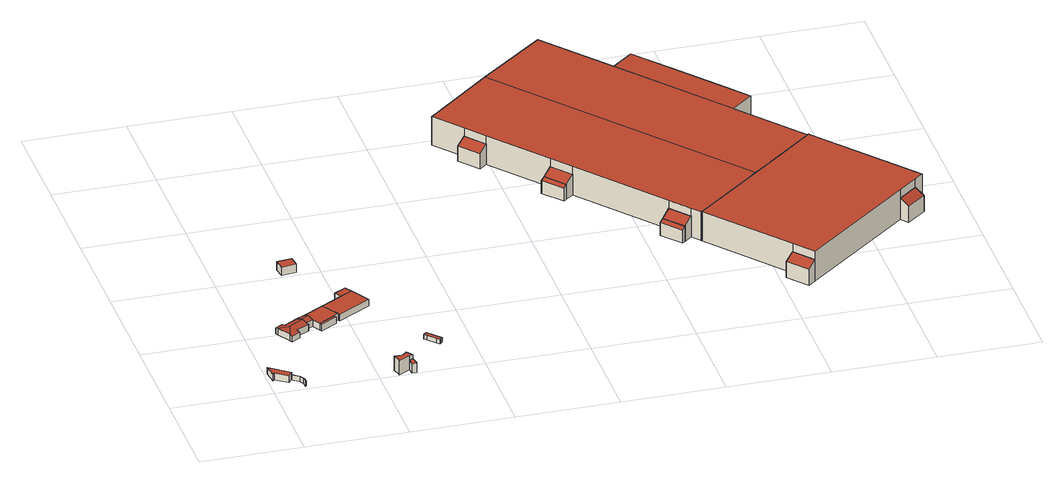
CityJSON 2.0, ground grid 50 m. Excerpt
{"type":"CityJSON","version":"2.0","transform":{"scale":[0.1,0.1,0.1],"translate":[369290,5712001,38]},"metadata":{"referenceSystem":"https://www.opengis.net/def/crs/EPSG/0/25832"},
"CityObjects":{
"building1":{"type":"Building","attributes":{"Geometrietyp2DReferenz":"3000","Gemeindeschluessel":"05513000","function":"51009_1610","roofType":"1000","measuredHeight":3.57},"geometry":[{"type":"Solid","lod":"2","boundaries":[[[[0,1,2,3]],[[4,5,1,0]],[[6,7,5,4]],[[8,9,7,6]],[[10,11,9,8]],[[3,2,11,10]],[[8,6,4,0,3,10]],[[1,5,7,9,11,2]]]],"semantics":{"surfaces":[{"type":"WallSurface"},{"type":"RoofSurface"},{"type":"GroundSurface"}],"values":[[0,0,0,0,0,0,1,2]]}}]},
"building2":{"type":"Building","attributes":{"Geometrietyp2DReferenz":"3000","Gemeindeschluessel":"05513000","function":"51009_1700","roofType":"1000","measuredHeight":2.67},"geometry":[{"type":"Solid","lod":"2","boundaries":[[[[12,13,14,15]],[[16,17,13,12]],[[18,19,17,16]],[[20,21,19,18]],[[22,23,21,20]],[[24,25,23,22]],[[26,27,25,24]],[[15,14,27,26]],[[24,22,20,18,16,12,15,26]],[[13,17,19,21,23,25,27,14]]]],"semantics":{"surfaces":[{"type":"WallSurface"},{"type":"RoofSurface"},{"type":"GroundSurface"}],"values":[[0,0,0,0,0,0,0,0,1,2]]}}]},
"building3":{"type":"Building","attributes":{"name":"Eisbär- und Robbenstall","Gemeindeschluessel":"05513000","Geometrietyp2DReferenz":"3000","function":"31001_3260"},"address":[{"country":"Germany","locality":"Gelsenkirchen","thoroughfareNumber":"64","thoroughfareName":"Bleckstraße"}],"children":["building3-1","building3-2","building3-3","building3-4","building3-5","building3-6"]},
"building3-1":{"type":"BuildingPart","attributes":{"roofType":"1000","measuredHeight":3.42,"storeysAboveGround":1},"parents":["building3"],"geometry":[{"type":"MultiSurface","lod":"2","boundaries":[[[28,29,30,31]],[[32,33,34,35]],[[36,37,38,39]],[[31,30,37,36]],[[39,32,35,28,31,36]],[[29,34,33,38,37,30]],[[35,34,29,28]],[[32,39,40,41]],[[38,33,41,40]]],"semantics":{"surfaces":[{"type":"WallSurface"},{"type":"RoofSurface"},{"type":"GroundSurface"},{"type":"ClosureSurface"}],"values":[0,0,0,0,1,2,3,0,3]}}]},
"building3-2":{"type":"BuildingPart","attributes":{"roofType":"1000","measuredHeight":3.42,"storeysAboveGround":1},"parents":["building3"],"geometry":[{"type":"MultiSurface","lod":"2","boundaries":[[[42,43,44,45]],[[35,34,46,47]],[[48,49,29,28]],[[28,35,47,42,45,48]],[[43,46,34,29,49,44]],[[50,47,46,51]],[[42,50,51,43]],[[28,29,34,35]],[[45,44,49,48]]],"semantics":{"surfaces":[{"type":"WallSurface"},{"type":"RoofSurface"},{"type":"GroundSurface"},{"type":"ClosureSurface"}],"values":[0,0,0,1,2,3,3,3,3]}}]},
"building3-3":{"type":"BuildingPart","attributes":{"roofType":"1000","measuredHeight":3.42,"storeysAboveGround":1},"parents":["building3"],"geometry":[{"type":"Solid","lod":"2","boundaries":[[[[52,53,49,48]],[[54,55,53,52]],[[45,44,55,54]],[[52,48,45,54]],[[49,53,55,44]],[[48,49,44,45]]]],"semantics":{"surfaces":[{"type":"WallSurface"},{"type":"RoofSurface"},{"type":"GroundSurface"},{"type":"ClosureSurface"}],"values":[[0,0,0,1,2,3]]}}]},
"building3-4":{"type":"BuildingPart","attributes":{"roofType":"3100","measuredHeight":4.5,"storeysAboveGround":1},"parents":["building3"],"geometry":[{"type":"MultiSurface","lod":"2","boundaries":[[[56,46,57,58]],[[59,60,43,61]],[[56,58,62,63]],[[59,61,63,62]],[[57,46,51,43,60,64]],[[62,58,65]],[[65,58,57,64]],[[56,63,50,47]],[[47,50,51,46]],[[63,61,42,50]],[[51,50,42,43]],[[62,65,66]],[[67,68,66,65,64]],[[59,68,67,60]]],"semantics":{"surfaces":[{"type":"WallSurface"},{"type":"RoofSurface"},{"type":"GroundSurface"},{"type":"ClosureSurface"}],"values":[0,0,1,1,2,0,3,0,3,0,3,0,3,3]}}]},
"building3-5":{"type":"BuildingPart","attributes":{"roofType":"5000","measuredHeight":4.47,"storeysAboveGround":1},"parents":["building3"],"geometry":[{"type":"MultiSurface","lod":"2","boundaries":[[[69,70,71,72]],[[73,74,70,69]],[[75,76,74,73]],[[77,78,76,75]],[[58,57,78,77]],[[79,80,60,81]],[[82,83,80,79]],[[84,85,83,82]],[[86,87,85,84]],[[72,71,87,86]],[[88,58,77,75,73,69,89]],[[69,72,89]],[[72,86,84,82,79,81,88,89]],[[70,74,76,78,57,67,60,80,83,85,87,71]],[[88,68,66]],[[58,65,64,57]],[[65,66,68,67,64]],[[88,81,59,68]],[[67,68,59,60]]],"semantics":{"surfaces":[{"type":"WallSurface"},{"type":"RoofSurface"},{"type":"GroundSurface"},{"type":"ClosureSurface"}],"values":[0,0,0,0,0,0,0,0,0,0,1,1,1,2,0,3,3,0,3]}}]},
"building3-6":{"type":"BuildingPart","attributes":{"roofType":"1000","measuredHeight":3.29,"storeysAboveGround":1},"parents":["building3"],"geometry":[{"type":"Solid","lod":"2","boundaries":[[[[90,91,92,93]],[[40,38,91,90]],[[93,92,33,41]],[[40,90,93,41]],[[91,38,33,92]],[[40,41,33,38]]]],"semantics":{"surfaces":[{"type":"WallSurface"},{"type":"RoofSurface"},{"type":"GroundSurface"},{"type":"ClosureSurface"}],"values":[[0,0,0,1,2,3]]}}]},
"building4":{"type":"Building","attributes":{"Gemeindeschluessel":"05513000","Geometrietyp2DReferenz":"3000","function":"31001_3260"},"address":[{"country":"Germany","locality":"Gelsenkirchen","thoroughfareNumber":"64","thoroughfareName":"Bleckstraße"}],"children":["building4-1","building4-2"]},
"building4-1":{"type":"BuildingPart","attributes":{"roofType":"1000","measuredHeight":7.29,"storeysAboveGround":2},"parents":["building4"],"geometry":[{"type":"MultiSurface","lod":"2","boundaries":[[[94,95,96,97]],[[98,99,95,94]],[[100,101,99,98]],[[102,103,101,100]],[[104,105,103,102]],[[106,107,108,109]],[[97,96,107,106]],[[109,104,102,100,98,94,97,106]],[[95,99,101,103,105,108,107,96]],[[110,111,108,105]],[[104,109,112,113]],[[113,112,111,110]]],"semantics":{"surfaces":[{"type":"WallSurface"},{"type":"RoofSurface"},{"type":"GroundSurface"},{"type":"ClosureSurface"}],"values":[0,0,0,0,0,0,0,1,2,0,0,3]}}]},
"building4-2":{"type":"BuildingPart","attributes":{"roofType":"1000","measuredHeight":4.81,"storeysAboveGround":2},"address":[{"country":"Germany","locality":"Gelsenkirchen","thoroughfareNumber":"64","thoroughfareName":"Bleckstraße"}],"parents":["building4"],"geometry":[{"type":"Solid","lod":"2","boundaries":[[[[114,115,110,113]],[[116,117,115,114]],[[118,119,117,116]],[[120,121,119,118]],[[122,123,121,120]],[[112,111,123,122]],[[120,118,116,114,113,112,122]],[[110,115,117,119,121,123,111]],[[112,113,110,111]]]],"semantics":{"surfaces":[{"type":"WallSurface"},{"type":"RoofSurface"},{"type":"GroundSurface"},{"type":"ClosureSurface"}],"values":[[0,0,0,0,0,0,1,2,3]]}}]},
"building5":{"type":"Building","attributes":{"Geometrietyp2DReferenz":"3000","Gemeindeschluessel":"05513000","function":"31001_3260","roofType":"1000","measuredHeight":4.43},"address":[{"country":"Germany","locality":"Gelsenkirchen","thoroughfareNumber":"64","thoroughfareName":"Bleckstraße"}],"geometry":[{"type":"Solid","lod":"2","boundaries":[[[[124,125,126,127]],[[128,129,125,124]],[[130,131,129,128]],[[127,126,131,130]],[[128,124,127,130]],[[125,129,131,126]]]],"semantics":{"surfaces":[{"type":"WallSurface"},{"type":"RoofSurface"},{"type":"GroundSurface"}],"values":[[0,0,0,0,1,2]]}}]},
"building6":{"type":"Building","attributes":{"Geometrietyp2DReferenz":"3000","Gemeindeschluessel":"05513000","function":"51009_1610","roofType":"1000","measuredHeight":2.37},"geometry":[{"type":"Solid","lod":"2","boundaries":[[[[132,133,134,135]],[[136,137,133,132]],[[138,139,137,136]],[[140,141,139,138]],[[142,143,141,140]],[[144,145,143,142]],[[146,147,145,144]],[[135,134,147,146]],[[144,142,140,138,136,132,135,146]],[[133,137,139,141,143,145,147,134]]]],"semantics":{"surfaces":[{"type":"WallSurface"},{"type":"RoofSurface"},{"type":"GroundSurface"}],"values":[[0,0,0,0,0,0,0,0,1,2]]}}]},
"building7":{"type":"Building","attributes":{"Geometrietyp2DReferenz":"3000","Gemeindeschluessel":"05513000","function":"51009_1610","roofType":"2100","measuredHeight":8},"geometry":[{"type":"Solid","lod":"2","boundaries":[[[[148,149,150,151]],[[152,153,149,148]],[[154,155,153,152]],[[151,150,155,154]],[[152,148,151,154]],[[149,153,155,150]]]],"semantics":{"surfaces":[{"type":"WallSurface"},{"type":"RoofSurface"},{"type":"GroundSurface"}],"values":[[0,0,0,0,1,2]]}}]},
"building8":{"type":"Building","attributes":{"Geometrietyp2DReferenz":"3000","Gemeindeschluessel":"05513000","function":"51009_1610","roofType":"2100","measuredHeight":7.99},"geometry":[{"type":"Solid","lod":"2","boundaries":[[[[156,157,158,159]],[[160,161,157,156]],[[162,163,161,160]],[[159,158,163,162]],[[160,156,159,162]],[[157,161,163,158]]]],"semantics":{"surfaces":[{"type":"WallSurface"},{"type":"RoofSurface"},{"type":"GroundSurface"}],"values":[[0,0,0,0,1,2]]}}]},
"building9":{"type":"Building","attributes":{"Gemeindeschluessel":"05513000","Geometrietyp2DReferenz":"3000","function":"31001_2143"},"address":[{"country":"Germany","locality":"Gelsenkirchen","thoroughfareNumber":"75","thoroughfareName":"Grimbergstraße"}],"children":["building9-1","building9-2","building9-3","building9-4","building9-5","building9-6","building9-7","building9-8"]},
"building9-1":{"type":"BuildingPart","attributes":{"roofType":"3100","measuredHeight":15.55,"storeysAboveGround":1},"parents":["building9"],"geometry":[{"type":"MultiSurface","lod":"2","boundaries":[[[164,165,166,167]],[[168,169,170,171]],[[172,173,174,175]],[[176,177,178,179]],[[180,181,177,176]],[[182,183,181,180]],[[184,185,183,182]],[[186,187,185,184]],[[188,189,187,186]],[[190,191,189,188]],[[192,193,191,190]],[[194,195,196,197]],[[186,184,182,180,176,179,172,175,168,171,164,167,198,199,188]],[[200,194,197,192,190,188,199]],[[201,166,165,170,169,174,173,178,177,181,183,185,187,189,191,193,196,195,202,203]],[[199,204,205]],[[205,204,198,201,203]],[[198,167,166,201]],[[206,207,170,165]],[[164,171,208,209]],[[209,208,207,206]],[[210,211,174,169]],[[168,175,212,213]],[[213,212,211,210]],[[214,215,178,173]],[[172,179,216,217]],[[217,216,215,214]],[[192,197,218,219]],[[196,193,219,218]],[[194,200,202,195]],[[199,205,220]],[[200,220,205,203,202]]],"semantics":{"surfaces":[{"type":"WallSurface"},{"type":"RoofSurface"},{"type":"GroundSurface"},{"type":"ClosureSurface"}],"values":[0,0,0,0,0,0,0,0,0,0,0,0,1,1,2,0,3,3,0,0,3,0,0,3,0,0,3,0,3,3,0,3]}}]},
"building9-2":{"type":"BuildingPart","attributes":{"roofType":"1000","measuredHeight":15.48,"storeysAboveGround":1},"address":[{"country":"Germany","locality":"Gelsenkirchen","thoroughfareNumber":"75","thoroughfareName":"Grimbergstraße"}],"parents":["building9"],"geometry":[{"type":"MultiSurface","lod":"2","boundaries":[[[221,222,195,223]],[[224,225,222,221]],[[226,227,225,224]],[[228,229,230,231]],[[232,233,234,235]],[[236,166,233,232]],[[235,228,231,226,224,221,223,237,238,236,232]],[[201,202,195,222,225,227,230,229,234,233,166]],[[236,238,198,167]],[[167,198,201,166]],[[203,202,201]],[[237,200,220]],[[238,204,198]],[[198,204,205,203,201]],[[205,220,200,202,203]],[[237,223,194,200]],[[200,194,195,202]],[[239,240,230,227]],[[226,231,241,242]],[[242,241,240,239]],[[243,244,234,229]],[[228,235,245,246]],[[246,245,244,243]]],"semantics":{"surfaces":[{"type":"WallSurface"},{"type":"RoofSurface"},{"type":"GroundSurface"},{"type":"ClosureSurface"}],"values":[0,0,0,0,0,0,1,2,0,3,0,0,0,3,3,0,3,0,0,3,0,0,3]}}]},
"building9-3":{"type":"BuildingPart","attributes":{"roofType":"2100","measuredHeight":11.23,"storeysAboveGround":1},"address":[{"country":"Germany","locality":"Gelsenkirchen","thoroughfareNumber":"75","thoroughfareName":"Grimbergstraße"}],"parents":["building9"],"geometry":[{"type":"Solid","lod":"2","boundaries":[[[[241,240,247,248]],[[249,250,239,242]],[[248,247,250,249]],[[242,241,248,249]],[[240,239,250,247]],[[241,242,239,240]]]],"semantics":{"surfaces":[{"type":"WallSurface"},{"type":"RoofSurface"},{"type":"GroundSurface"},{"type":"ClosureSurface"}],"values":[[0,0,0,1,2,3]]}}]},
"building9-4":{"type":"BuildingPart","attributes":{"roofType":"2100","measuredHeight":11.24,"storeysAboveGround":1},"address":[{"country":"Germany","locality":"Gelsenkirchen","thoroughfareNumber":"75","thoroughfareName":"Grimbergstraße"}],"parents":["building9"],"geometry":[{"type":"Solid","lod":"2","boundaries":[[[[245,244,251,252]],[[253,254,243,246]],[[252,251,254,253]],[[246,245,252,253]],[[244,243,254,251]],[[245,246,243,244]]]],"semantics":{"surfaces":[{"type":"WallSurface"},{"type":"RoofSurface"},{"type":"GroundSurface"},{"type":"ClosureSurface"}],"values":[[0,0,0,1,2,3]]}}]},
"building9-5":{"type":"BuildingPart","attributes":{"roofType":"2100","measuredHeight":10.91,"storeysAboveGround":1},"address":[{"country":"Germany","locality":"Gelsenkirchen","thoroughfareNumber":"75","thoroughfareName":"Grimbergstraße"}],"parents":["building9"],"geometry":[{"type":"Solid","lod":"2","boundaries":[[[[212,211,149,148]],[[152,153,210,213]],[[148,149,153,152]],[[213,212,148,152]],[[211,210,153,149]],[[212,213,210,211]]]],"semantics":{"surfaces":[{"type":"WallSurface"},{"type":"RoofSurface"},{"type":"GroundSurface"},{"type":"ClosureSurface"}],"values":[[0,0,0,1,2,3]]}}]},
"building9-6":{"type":"BuildingPart","attributes":{"roofType":"2100","measuredHeight":10.89,"storeysAboveGround":1},"address":[{"country":"Germany","locality":"Gelsenkirchen","thoroughfareNumber":"75","thoroughfareName":"Grimbergstraße"}],"parents":["building9"],"geometry":[{"type":"Solid","lod":"2","boundaries":[[[[208,207,157,156]],[[160,161,206,209]],[[156,157,161,160]],[[209,208,156,160]],[[207,206,161,157]],[[208,209,206,207]]]],"semantics":{"surfaces":[{"type":"WallSurface"},{"type":"RoofSurface"},{"type":"GroundSurface"},{"type":"ClosureSurface"}],"values":[[0,0,0,1,2,3]]}}]},
"building9-7":{"type":"BuildingPart","attributes":{"roofType":"2100","measuredHeight":10.89,"storeysAboveGround":1},"address":[{"country":"Germany","locality":"Gelsenkirchen","thoroughfareNumber":"75","thoroughfareName":"Grimbergstraße"}],"parents":["building9"],"geometry":[{"type":"Solid","lod":"2","boundaries":[[[[255,256,214,217]],[[257,258,256,255]],[[216,215,258,257]],[[257,255,217,216]],[[256,258,215,214]],[[216,217,214,215]]]],"semantics":{"surfaces":[{"type":"WallSurface"},{"type":"RoofSurface"},{"type":"GroundSurface"},{"type":"ClosureSurface"}],"values":[[0,0,0,1,2,3]]}}]},
"building9-8":{"type":"BuildingPart","attributes":{"roofType":"1000","measuredHeight":15.51,"storeysAboveGround":1},"address":[{"country":"Germany","locality":"Gelsenkirchen","thoroughfareNumber":"75","thoroughfareName":"Grimbergstraße"}],"parents":["building9"],"geometry":[{"type":"MultiSurface","lod":"2","boundaries":[[[259,260,261,219]],[[262,263,260,259]],[[264,265,263,262]],[[266,267,265,264]],[[218,268,267,266]],[[266,264,262,259,219,218]],[[260,263,265,267,268,261]],[[196,193,261,268]],[[218,219,193,196]]],"semantics":{"surfaces":[{"type":"WallSurface"},{"type":"RoofSurface"},{"type":"GroundSurface"},{"type":"ClosureSurface"}],"values":[0,0,0,0,0,1,2,0,3]}}]}
},
"vertices":[
[104,89,49],[104,89,13],[106,90,13],[106,90,49],[85,62,49],[85,62,13],[26,106,49],[26,106,13],[19,95,49],[19,95,13],[9,163,49],[9,163,13],
[138,66,36],[138,66,9],[106,90,9],[106,90,36],[150,42,36],[150,42,9],[153,18,36],[153,18,9],[151,17,36],[151,17,9],[148,42,36],[148,42,9],[137,64,36],[137,64,9],[104,89,36],[104,89,9],
[451,536,53],[451,536,19],[456,527,19],[456,527,53],[507,683,53],[507,683,19],[400,622,19],[400,622,53],[620,620,53],[620,620,19],[565,716,19],[565,716,53],[565,716,52],[507,683,52],
[323,512,53],[323,512,19],[345,474,19],[345,474,53],[295,562,19],[295,562,53],[426,521,53],[426,521,19],[309,537,53],[309,537,19],
[433,508,53],[433,508,19],[352,462,53],[352,462,19],
[295,562,54],[258,541,19],[258,541,54],[287,491,54],[287,491,19],[323,512,54],[272,516,64],[309,537,64],[272,516,19],[272,516,61],[274,513,62],[276,510,19],[276,510,61],
[152,480,54],[152,480,19],[188,417,19],[188,417,54],[143,495,49],[143,495,19],[181,517,49],[181,517,19],[190,502,54],[190,502,19],[294,478,54],[294,478,19],[287,491,58],[230,442,54],[230,442,19],[239,427,49],[239,427,19],[196,402,49],[196,402,19],[276,510,63],[202,467,63],
[544,752,52],[544,752,19],[486,719,19],[486,719,52],
[582,57,77],[582,57,4],[593,12,4],[593,12,77],[623,59,77],[623,59,4],[643,76,77],[643,76,4],[645,78,77],[645,78,4],[668,50,77],[668,50,4],[593,9,77],[593,9,4],[647,39,4],[647,39,77],[668,50,7],[647,39,7],[647,39,55],[668,50,55],
[669,50,55],[669,50,7],[670,47,55],[670,47,7],[675,10,55],[675,10,7],[674,5,55],[674,5,7],[652,2,55],[652,2,7],
[386,1013,55],[386,1013,11],[379,1068,11],[379,1068,55],[314,1003,55],[314,1003,11],[307,1059,55],[307,1059,11],
[796,280,43],[796,280,19],[788,273,19],[788,273,43],[855,215,43],[855,215,19],[848,208,43],[848,208,19],[840,201,43],[840,201,19],[827,215,43],[827,215,19],[793,252,43],[793,252,19],[781,266,43],[781,266,19],
[1669,1398,98],[1669,1398,18],[1653,1385,18],[1653,1385,86],[1748,1301,98],[1748,1301,18],[1733,1289,86],[1733,1289,18],
[2088,888,98],[2088,888,18],[2073,875,18],[2073,875,86],[2167,792,98],[2167,792,18],[2152,779,86],[2152,779,18],
[2206,823,168],[2206,823,17],[2242,780,17],[2242,780,168],[1787,1333,168],[1787,1333,17],[2127,920,17],[2127,920,168],[1482,1704,168],[1482,1704,17],[1708,1430,17],[1708,1430,168],[1288,1940,168],[1288,1940,17],[1403,1800,17],[1403,1800,168],[1328,1973,168],[1328,1973,17],[1348,1989,169],[1348,1989,17],[1456,2078,170],[1456,2078,17],[1542,2149,172],[1542,2149,17],[1615,2209,173],[1615,2209,17],[1943,2478,168],[1943,2478,17],[2210,2154,168],[2210,2154,17],[2898,1318,168],[2898,1318,17],[2634,1640,17],[2634,1640,168],[2244,777,168],[2572,1046,173],[2900,1316,168],[2244,777,17],[2900,1316,17],[2572,1046,17],[2525,1008,172],[2572,1046,172],[2206,823,18],[2127,920,18],[2127,920,127],[2206,823,127],[1787,1333,18],[1708,1430,18],[1708,1430,127],[1787,1333,127],[1482,1704,19],[1403,1800,19],[1403,1800,127],[1482,1704,127],[2634,1640,166],[2210,2154,166],[2620,1085,172],
[2900,1319,172],[2900,1319,17],[2898,1318,172],[3303,829,172],[3303,829,17],[3260,794,172],[3260,794,17],[2644,288,172],[2644,288,17],[3166,717,17],[3166,717,172],[2241,779,172],[2241,779,17],[2563,387,17],[2563,387,172],[2242,780,172],[2900,1316,172],[2244,777,172],[3260,794,18],[3166,717,18],[3166,717,130],[3260,794,130],[2644,288,18],[2563,387,18],[2563,387,130],[2644,288,130],
[3197,680,18],[3197,680,102],[3290,756,102],[3290,756,18],
[2524,355,18],[2524,355,101],[2606,256,101],[2606,256,18],
[1443,1672,98],[1443,1672,19],[1364,1769,98],[1364,1769,19],
[2318,2243,166],[2318,2243,11],[2210,2154,11],[2458,2074,166],[2458,2074,11],[2653,1837,166],[2653,1837,11],[2742,1730,166],[2742,1730,11],[2634,1640,11]
]}
